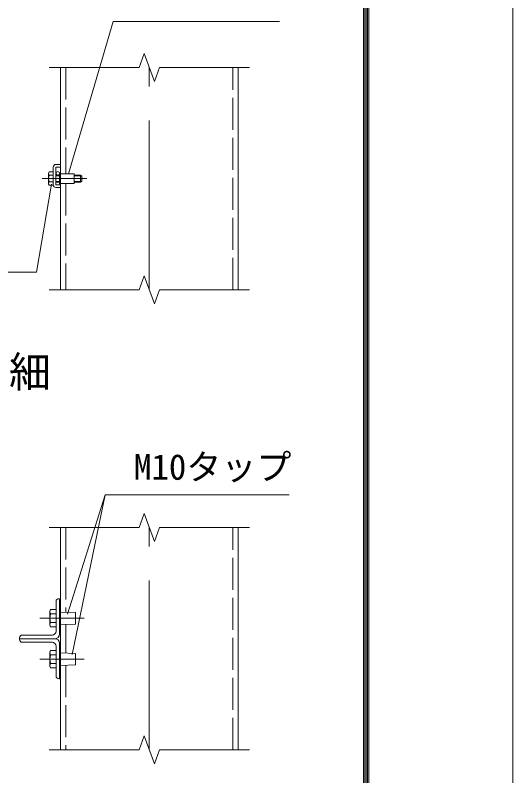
# Model space of a CAD drawing. Units: millimetres at full size; details may follow other scales. Extents: x -12600 to 12600, y -8910 to 8910.
# Drawn here: x 9803 to 12600, y 638 to 4916 of the extents above; entities that cross this region are included whole.
import ezdxf
from ezdxf.enums import TextEntityAlignment as Align

# ---------------------------------------------------------------- set-up
doc = ezdxf.new("R2010")
doc.units = ezdxf.units.MM
doc.header["$LTSCALE"] = 30
doc.linetypes.add('DASHED', pattern=[7.5, 6, -1.5])
doc.linetypes.add('USER1', pattern=[50.8, 31.75, -6.35, 6.35, -6.35])
for name, color, linetype, lineweight in [('0-0_D-STR-TXT', 7, 'Continuous', 13), ('0-1_D-STR-DIM', 7, 'Continuous', 13), ('0-2_D-BMK', 2, 'USER1', 13), ('0-3_D-STR3', 3, 'Continuous', 13), ('0-4_D-STR1', 1, 'Continuous', 18), ('0-B_D-TTL-TXT', 7, 'Continuous', 13), ('0-C_D-TTL', 7, 'Continuous', 18)]:
    doc.layers.add(name, color=color, linetype=linetype, lineweight=lineweight)
doc.styles.add('ＭＳ ゴシック', font='')
doc.styles.get('ＭＳ ゴシック').set_extended_font_data('MS Gothic')

msp = doc.modelspace()

# ---------------------------------------------------------------- linework, layer by layer
at = {"layer": '0-0_D-STR-TXT'}
msp.add_line((10309.49, 2217.91), (10097.87, 1546.87), dxfattribs=at)
for points in [[(11289.25, 4880.61), (10353.1, 4880.78), (10102.44, 4023.77)], [(8697.84, 3470.87), (9921.93, 3470.87), (10007.06, 3966.18)], [(11343.1, 2217.91), (10309.49, 2217.91), (10123.57, 1319.3)]]:
    msp.add_lwpolyline(points, dxfattribs=at)
at = {"layer": '0-1_D-STR-DIM'}
for p, q in [((10527.94, 4700.96), (10499.08, 4621.67)), ((10585.65, 4542.39), (10527.94, 4700.96)), ((9994.29, 4621.67), (10499.08, 4621.67)), ((10614.51, 4621.67), (10585.65, 4542.39)), ((10614.51, 4621.67), (11119.29, 4621.67)), ((10527.94, 3450.96), (10499.08, 3371.67)), ((10585.65, 3292.39), (10527.94, 3450.96)), ((9994.29, 3371.67), (10499.08, 3371.67)), ((10614.51, 3371.67), (10585.65, 3292.39)), ((10614.51, 3371.67), (11119.29, 3371.67)), ((10527.94, 2113.46), (10499.08, 2034.17)), ((10585.65, 1954.89), (10527.94, 2113.46)), ((9994.29, 2034.17), (10499.08, 2034.17)), ((10614.51, 2034.17), (10585.65, 1954.89)), ((10614.51, 2034.17), (11119.29, 2034.17)), ((10527.94, 863.46), (10499.08, 784.17)), ((10585.65, 704.89), (10527.94, 863.46)), ((9994.29, 784.17), (10499.08, 784.17)), ((10614.51, 784.17), (10585.65, 704.89)), ((10614.51, 784.17), (11119.29, 784.17))]:
    msp.add_line(p, q, dxfattribs=at)
at = {"layer": '0-2_D-BMK'}
for p, q in [((10556.79, 3371.67), (10556.79, 4621.67)), ((9955.16, 3996.67), (10205.16, 3996.67)), ((10556.79, 784.17), (10556.79, 2034.17)), ((10191.3, 1524.17), (9941.3, 1524.17)), ((10191.3, 1294.17), (9941.3, 1294.17))]:
    msp.add_line(p, q, dxfattribs=at)
at = {"layer": '0-3_D-STR3'}
for p, q in [((10031.79, 4076.67), (10056.79, 4076.67)), ((10056.79, 4076.67), (10056.79, 4061.67)), ((9990.29, 4028.17), (9993.77, 4034.2)), ((9990.29, 4028.17), (9990.29, 3965.17)), ((10016.79, 4034.2), (9993.77, 4034.2)), ((10016.79, 4061.67), (10016.79, 3961.67)), ((10016.79, 4034.2), (10016.79, 3959.15)), ((10031.79, 4059.17), (10031.79, 3964.17)), ((10034.29, 4061.67), (10056.79, 4061.67)), ((10052.79, 3968.67), (10052.79, 4024.67)), ((10056.79, 3968.67), (10056.79, 4024.67)), ((10056.79, 4024.67), (10135.29, 4024.17)), ((10135.29, 3969.17), (10135.29, 4024.17)), ((10016.79, 4015.44), (9993.77, 4015.44)), ((10031.79, 4016.67), (10052.79, 4016.67)), ((10031.79, 4012.92), (10052.79, 4012.92)), ((10031.79, 3980.42), (10052.79, 3980.42)), ((10135.29, 4016.67), (10170.79, 4016.67)), ((10135.29, 4012.92), (10174.54, 4012.92)), ((10135.29, 3980.42), (10174.54, 3980.42)), ((10170.79, 4016.67), (10176.79, 4010.67)), ((10170.79, 4016.67), (10170.79, 3976.67)), ((10170.79, 3976.67), (10176.79, 3982.67)), ((10176.79, 4010.67), (10176.79, 3982.67)), ((9990.29, 3965.17), (9993.77, 3959.15)), ((10016.79, 3977.91), (9993.77, 3977.91)), ((10016.79, 3959.15), (9993.77, 3959.15)), ((10031.79, 3976.67), (10052.79, 3976.67)), ((10031.79, 3946.67), (10056.79, 3946.67)), ((10034.29, 3961.67), (10056.79, 3961.67)), ((10135.29, 3969.17), (10056.79, 3968.67)), ((10056.79, 3961.67), (10056.79, 3946.67)), ((10135.29, 3976.67), (10170.79, 3976.67)), ((9997.79, 1565.42), (10002.31, 1573.25)), ((9997.79, 1565.42), (9997.79, 1482.92)), ((10002.31, 1573.25), (10032.79, 1573.25)), ((10002.31, 1548.71), (10032.79, 1548.71)), ((10032.79, 1573.25), (10032.79, 1475.1)), ((10052.79, 1489.17), (10052.79, 1559.17)), ((10141.79, 1491.67), (10141.79, 1556.67)), ((10002.31, 1499.64), (10032.79, 1499.64)), ((9997.79, 1482.92), (10002.31, 1475.1)), ((10002.31, 1475.1), (10032.79, 1475.1)), ((10141.79, 1491.67), (10056.79, 1489.17)), ((9997.79, 1335.42), (10002.31, 1343.25)), ((9997.79, 1335.42), (9997.79, 1252.92)), ((10002.31, 1343.25), (10032.79, 1343.25)), ((10032.79, 1343.25), (10032.79, 1245.1)), ((10052.79, 1259.17), (10052.79, 1329.17)), ((10141.79, 1261.67), (10141.79, 1326.67)), ((10002.31, 1318.71), (10032.79, 1318.71)), ((9997.79, 1252.92), (10002.31, 1245.1)), ((10002.31, 1269.64), (10032.79, 1269.64)), ((10002.31, 1245.1), (10032.79, 1245.1)), ((10141.79, 1261.67), (10056.79, 1259.17))]:
    msp.add_line(p, q, dxfattribs=at)
for points in [[(10056.79, 1489.17), (10056.79, 1559.17), (10141.79, 1556.67)], [(10056.79, 1259.17), (10056.79, 1329.17), (10141.79, 1326.67)]]:
    msp.add_lwpolyline(points, dxfattribs=at)
msp.add_circle((10042.79, 4026.67), 10, dxfattribs=at)
for centre, radius, start, end in [((10031.79, 4061.67), 15, 90, 180), ((10007.48, 4024.82), 16.61, 145.61585, 214.38415), ((10034.29, 4059.17), 2.5, 90, 180), ((10054.79, 4024.67), 2, 0, 180), ((10052.97, 3996.67), 62.1, 162.4121, 197.5879), ((10007.48, 3968.53), 16.61, 145.61585, 214.38415), ((10031.79, 3961.67), 15, 180, 270), ((10034.29, 3964.17), 2.5, 180, 270), ((10054.79, 3968.67), 2, 180, 0), ((10020.24, 1560.98), 21.72, 145.61575, 214.38425), ((10079.72, 1524.17), 81.2, 162.41205, 197.58795), ((10054.79, 1559.17), 2, 0, 180), ((10020.24, 1487.37), 21.72, 145.61575, 214.38425), ((10054.79, 1489.17), 2, 180, 0), ((10020.24, 1330.98), 21.72, 145.61575, 214.38425), ((10054.79, 1329.17), 2, 0, 180), ((10079.72, 1294.17), 81.2, 162.41205, 197.58795), ((10020.24, 1257.37), 21.72, 145.61575, 214.38425), ((10054.79, 1259.17), 2, 180, 0)]:
    msp.add_arc(centre, radius, start, end, dxfattribs=at)
at = {"layer": '0-4_D-STR1'}
for p, q in [((10056.79, 4621.67), (10056.79, 3371.67)), ((11056.79, 3371.67), (11056.79, 4621.67)), ((10056.79, 2034.17), (10056.79, 784.17)), ((11056.79, 784.17), (11056.79, 2034.17)), ((10047.79, 1634.17), (10052.79, 1634.17)), ((10052.79, 1434.17), (10052.79, 1634.17)), ((10032.79, 1451.67), (10032.79, 1619.17)), ((9827.79, 1409.17), (9827.79, 1414.17)), ((9842.79, 1429.17), (10010.29, 1429.17)), ((9827.79, 1409.17), (10027.79, 1409.17)), ((9827.79, 1409.17), (9827.79, 1404.17)), ((9827.79, 1409.17), (10027.79, 1409.17)), ((9842.79, 1389.17), (10010.29, 1389.17)), ((10052.79, 1384.17), (10052.79, 1184.17)), ((10032.79, 1366.67), (10032.79, 1199.17)), ((10047.79, 1184.17), (10052.79, 1184.17))]:
    msp.add_line(p, q, dxfattribs=at)
at = {"layer": '0-4_D-STR1', "linetype": 'DASHED'}
for p, q in [((10086.79, 4621.67), (10086.79, 4024.48)), ((11026.79, 3371.67), (11026.79, 4621.67)), ((10086.79, 3968.87), (10086.79, 3371.67)), ((10086.79, 2034.17), (10086.79, 1558.29)), ((11026.79, 784.17), (11026.79, 2034.17)), ((10086.79, 1490.06), (10086.79, 1328.29)), ((10086.79, 1260.06), (10086.79, 784.17))]:
    msp.add_line(p, q, dxfattribs=at)
at = {"layer": '0-4_D-STR1'}
for centre, radius, start, end in [((10047.79, 1619.17), 15, 90, 180), ((9842.79, 1414.17), 15, 90, 180), ((10010.29, 1451.67), 22.5, 270, 0), ((10027.79, 1434.17), 25, 270, 0), ((9842.79, 1404.17), 15, 180, 270), ((10010.29, 1366.67), 22.5, 0, 90), ((10027.79, 1384.17), 25, 0, 90), ((10047.79, 1199.17), 15, 180, 270)]:
    msp.add_arc(centre, radius, start, end, dxfattribs=at)
at = {"layer": '0-C_D-TTL', "color": 2}
msp.add_lwpolyline([(-12600, 8910), (12600, 8910), (12600, -8910), (-12600, -8910)], close=True, dxfattribs=at)
at = {"layer": '0-C_D-TTL'}
for points in [[(-11790, 8250), (11790, 8250), (11790, -8250), (-11790, -8250)], [(-11782.5, 8242.5), (11782.5, 8242.5), (11782.5, -8242.5), (-11782.5, -8242.5)], [(-11775, 8235), (11775, 8235), (11775, -8235), (-11775, -8235)], [(-11767.5, 8227.5), (11767.5, 8227.5), (11767.5, -8227.5), (-11767.5, -8227.5)], [(-11760, 8220), (11760, 8220), (11760, -8220), (-11760, -8220)]]:
    msp.add_lwpolyline(points, close=True, dxfattribs=at)

# ---------------------------------------------------------------- texts
at = {"layer": '0-0_D-STR-TXT', "style": 'ＭＳ ゴシック'}
msp.add_text('M10タップ', height=144.3, dxfattribs=at).set_placement((10470.51, 2259.68), align=Align.BOTTOM_LEFT)
at = {"layer": '0-B_D-TTL-TXT', "style": 'ＭＳ ゴシック'}
msp.add_text('中間鉄線取付詳細', height=173.1, dxfattribs=at).set_placement((8114.95, 2771.54), align=Align.BOTTOM_LEFT)

doc.saveas('drawing.dxf')
